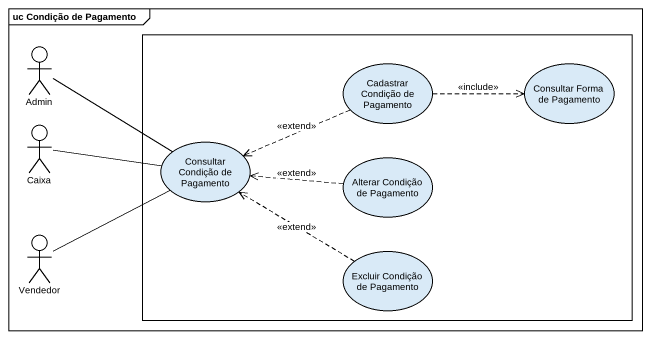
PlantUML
@startuml
mainframe uc Condição de Pagamento
rectangle " " as rectangle1 {
  usecase "Cadastrar Condição de Pagamento" as Cadastrar_Condição_de
  usecase "Consultar Forma de Pagamento" as Consultar_Forma_de_Pagamento
  usecase "Consultar Condição de Pagamento" as Consultar_Condição_de
  usecase "Alterar Condição de Pagamento" as Alterar_Condição_de
  usecase "Excluir Condição de Pagamento" as Excluir_Condição_de
}
actor Admin
actor Caixa
actor Vendedor
Admin -right- Consultar_Condição_de
Cadastrar_Condição_de .right.> Consultar_Forma_de_Pagamento : <<include>>
Cadastrar_Condição_de .left.> Consultar_Condição_de : <<extend>>
Caixa -right- Consultar_Condição_de
Alterar_Condição_de .left.> Consultar_Condição_de : <<extend>>
Vendedor -up- Consultar_Condição_de
Excluir_Condição_de .left.> Consultar_Condição_de : <<extend>>
@enduml
